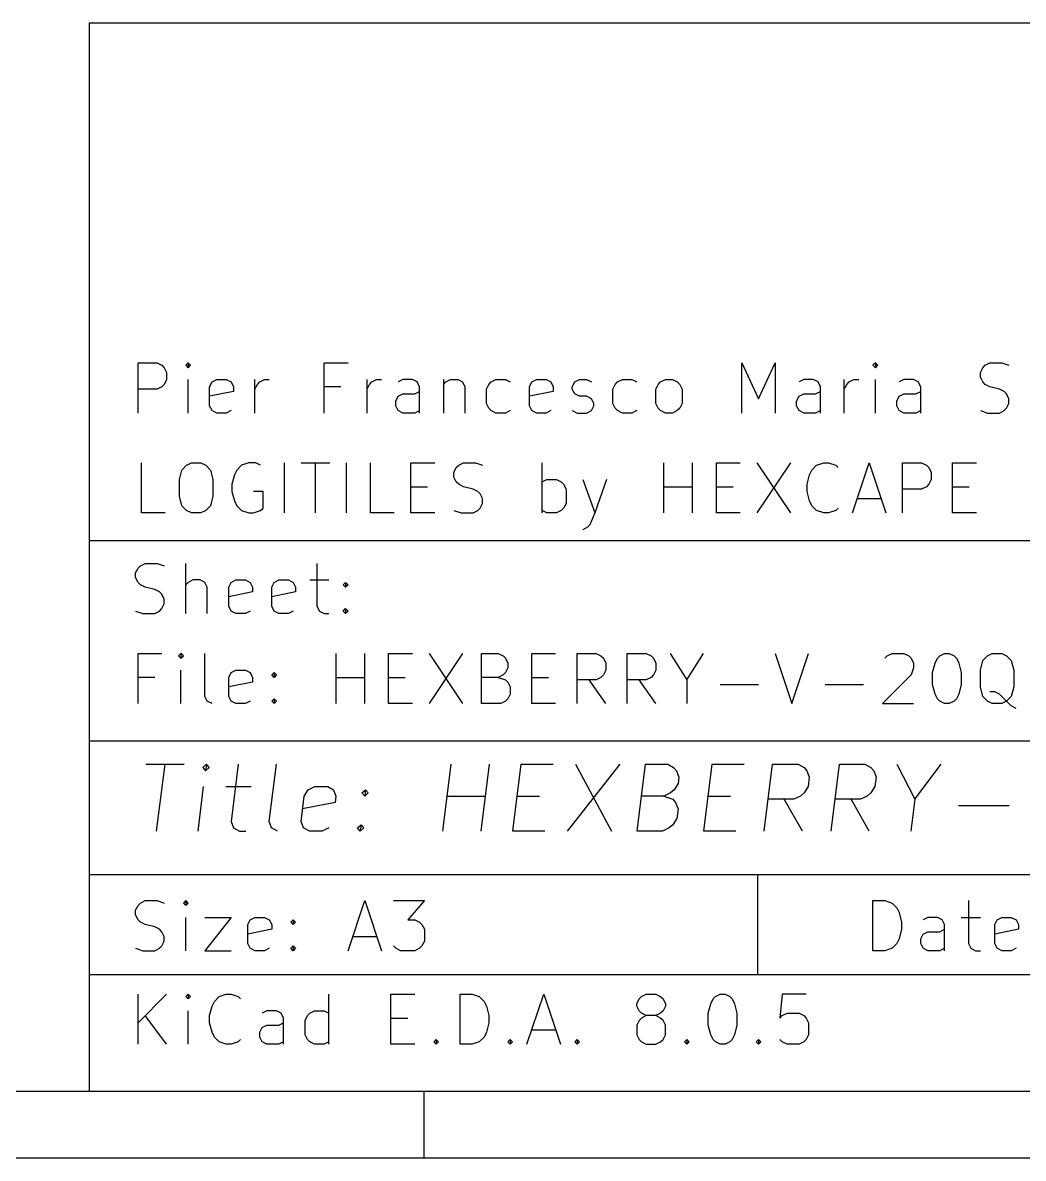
# Model space of a CAD drawing. Extents: x -3.5 to 12.2, y -7.4 to 3.5.
# Drawn here: x 7.795 to 8.974, y -7.362 to -6.024 of the extents above; entities that cross this region are included whole.
import ezdxf

# ---------------------------------------------------------------- set-up
doc = ezdxf.new("R2010")
doc.units = 0
doc.header["$MEASUREMENT"] = 0
doc.layers.add('BLACK', color=7, linetype='CONTINUOUS')

msp = doc.modelspace()

# ---------------------------------------------------------------- linework, layer by layer
at = {"layer": 'BLACK', "linetype": 'CONTINUOUS'}
for p, q in [((7.8736, -6.0237), (12.1256, -6.0237)), ((7.8736, -7.2836), (7.8736, -6.0237)), ((7.9309, -6.4838), (7.9309, -6.4247)), ((7.9309, -6.4247), (7.9534, -6.4247)), ((7.9534, -6.4247), (7.959, -6.4275)), ((7.99, -6.4247), (7.9871, -6.4275)), ((7.9928, -6.4275), (7.99, -6.4247)), ((7.99, -6.4247), (7.99, -6.4304)), ((8.1502, -6.4838), (8.1502, -6.4247)), ((8.1502, -6.4247), (8.1784, -6.4247)), ((8.6424, -6.4838), (8.6424, -6.4247)), ((8.6424, -6.4247), (8.6621, -6.4669)), ((8.6621, -6.4669), (8.6817, -6.4247)), ((8.6817, -6.4247), (8.6817, -6.4838)), ((8.7999, -6.4247), (8.797, -6.4275)), ((8.8027, -6.4275), (8.7999, -6.4247)), ((8.7999, -6.4247), (8.7999, -6.4304)), ((8.9292, -6.4275), (8.9348, -6.4247)), ((8.9348, -6.4247), (8.9489, -6.4247)), ((8.9489, -6.4247), (8.9573, -6.4275)), ((7.959, -6.4275), (7.9618, -6.4304)), ((7.9618, -6.4304), (7.9646, -6.436)), ((7.9646, -6.436), (7.9646, -6.4444)), ((7.9871, -6.4275), (7.99, -6.4304)), ((7.99, -6.4304), (7.9928, -6.4275)), ((8.797, -6.4275), (8.7999, -6.4304)), ((8.7999, -6.4304), (8.8027, -6.4275)), ((8.9236, -6.436), (8.9264, -6.4304)), ((8.9236, -6.4416), (8.9236, -6.436)), ((8.9264, -6.4304), (8.9292, -6.4275)), ((7.9618, -6.45), (7.959, -6.4529)), ((7.9646, -6.4444), (7.9618, -6.45)), ((7.99, -6.4838), (7.99, -6.4444)), ((8.0153, -6.4529), (8.0181, -6.4472)), ((8.0181, -6.4472), (8.0237, -6.4444)), ((8.0237, -6.4444), (8.0349, -6.4444)), ((8.0349, -6.4444), (8.0406, -6.4472)), ((8.0406, -6.4472), (8.0434, -6.4529)), ((8.0687, -6.4838), (8.0687, -6.4444)), ((8.0687, -6.4557), (8.0715, -6.45)), ((8.0715, -6.45), (8.0743, -6.4472)), ((8.0743, -6.4472), (8.0799, -6.4444)), ((8.0799, -6.4444), (8.0856, -6.4444)), ((8.2009, -6.4838), (8.2009, -6.4444)), ((8.2009, -6.4557), (8.2037, -6.45)), ((8.2037, -6.45), (8.2065, -6.4472)), ((8.2065, -6.4472), (8.2121, -6.4444)), ((8.2121, -6.4444), (8.2177, -6.4444)), ((8.243, -6.4444), (8.2374, -6.4472)), ((8.2543, -6.4444), (8.243, -6.4444)), ((8.2599, -6.4472), (8.2543, -6.4444)), ((8.2627, -6.4529), (8.2599, -6.4472)), ((8.2909, -6.4444), (8.2909, -6.4838)), ((8.2909, -6.45), (8.2937, -6.4472)), ((8.2937, -6.4472), (8.2993, -6.4444)), ((8.2993, -6.4444), (8.3077, -6.4444)), ((8.3077, -6.4444), (8.3134, -6.4472)), ((8.3134, -6.4472), (8.3162, -6.4529)), ((8.3415, -6.4557), (8.3443, -6.45)), ((8.3443, -6.45), (8.3471, -6.4472)), ((8.3471, -6.4472), (8.3527, -6.4444)), ((8.3527, -6.4444), (8.364, -6.4444)), ((8.364, -6.4444), (8.3696, -6.4472)), ((8.3921, -6.4529), (8.3949, -6.4472)), ((8.3949, -6.4472), (8.4005, -6.4444)), ((8.4005, -6.4444), (8.4118, -6.4444)), ((8.4118, -6.4444), (8.4174, -6.4472)), ((8.4174, -6.4472), (8.4202, -6.4529)), ((8.4427, -6.4529), (8.4455, -6.4472)), ((8.4455, -6.4472), (8.4511, -6.4444)), ((8.4511, -6.4444), (8.4596, -6.4444)), ((8.4596, -6.4444), (8.4652, -6.4472)), ((8.4905, -6.4557), (8.4933, -6.45)), ((8.4933, -6.45), (8.4961, -6.4472)), ((8.4961, -6.4472), (8.5018, -6.4444)), ((8.5018, -6.4444), (8.513, -6.4444)), ((8.513, -6.4444), (8.5186, -6.4472)), ((8.5411, -6.4557), (8.5439, -6.45)), ((8.5439, -6.45), (8.5468, -6.4472)), ((8.5468, -6.4472), (8.5524, -6.4444)), ((8.5524, -6.4444), (8.5608, -6.4444)), ((8.5608, -6.4444), (8.5664, -6.4472)), ((8.5664, -6.4472), (8.5693, -6.45)), ((8.5693, -6.45), (8.5721, -6.4557)), ((8.7155, -6.4444), (8.7099, -6.4472)), ((8.7267, -6.4444), (8.7155, -6.4444)), ((8.7324, -6.4472), (8.7267, -6.4444)), ((8.7352, -6.4529), (8.7324, -6.4472)), ((8.7633, -6.4838), (8.7633, -6.4444)), ((8.7633, -6.4557), (8.7661, -6.45)), ((8.7661, -6.45), (8.7689, -6.4472)), ((8.7689, -6.4472), (8.7745, -6.4444)), ((8.7745, -6.4444), (8.7802, -6.4444)), ((8.7999, -6.4838), (8.7999, -6.4444)), ((8.8336, -6.4444), (8.828, -6.4472)), ((8.8448, -6.4444), (8.8336, -6.4444)), ((8.8505, -6.4472), (8.8448, -6.4444)), ((8.8533, -6.4529), (8.8505, -6.4472)), ((8.9264, -6.4472), (8.9236, -6.4416)), ((8.9292, -6.45), (8.9264, -6.4472)), ((8.9348, -6.4529), (8.9292, -6.45)), ((7.9534, -6.4557), (7.9309, -6.4557)), ((7.959, -6.4529), (7.9534, -6.4557)), ((8.0153, -6.4754), (8.0153, -6.4529)), ((8.0434, -6.4585), (8.0153, -6.4641)), ((8.0434, -6.4529), (8.0434, -6.4585)), ((8.1699, -6.4529), (8.1502, -6.4529)), ((8.2346, -6.4697), (8.2374, -6.4641)), ((8.2374, -6.4641), (8.243, -6.4613)), ((8.243, -6.4613), (8.2571, -6.4613)), ((8.2571, -6.4613), (8.2627, -6.4585)), ((8.2627, -6.4838), (8.2627, -6.4529)), ((8.3162, -6.4529), (8.3162, -6.4838)), ((8.3415, -6.4725), (8.3415, -6.4557)), ((8.3921, -6.4754), (8.3921, -6.4529)), ((8.4202, -6.4585), (8.3921, -6.4641)), ((8.4202, -6.4529), (8.4202, -6.4585)), ((8.4427, -6.4557), (8.4427, -6.4529)), ((8.4455, -6.4613), (8.4427, -6.4557)), ((8.4511, -6.4641), (8.4455, -6.4613)), ((8.4596, -6.4641), (8.4511, -6.4641)), ((8.4652, -6.4669), (8.4596, -6.4641)), ((8.4905, -6.4725), (8.4905, -6.4557)), ((8.5411, -6.4725), (8.5411, -6.4557)), ((8.5721, -6.4557), (8.5721, -6.4725)), ((8.7071, -6.4697), (8.7099, -6.4641)), ((8.7099, -6.4641), (8.7155, -6.4613)), ((8.7155, -6.4613), (8.7295, -6.4613)), ((8.7295, -6.4613), (8.7352, -6.4585)), ((8.7352, -6.4838), (8.7352, -6.4529)), ((8.8252, -6.4697), (8.828, -6.4641)), ((8.828, -6.4641), (8.8336, -6.4613)), ((8.8336, -6.4613), (8.8477, -6.4613)), ((8.8477, -6.4613), (8.8533, -6.4585)), ((8.8533, -6.4838), (8.8533, -6.4529)), ((8.9461, -6.4557), (8.9348, -6.4529)), ((8.9517, -6.4585), (8.9461, -6.4557)), ((8.9545, -6.4613), (8.9517, -6.4585)), ((8.9573, -6.4669), (8.9545, -6.4613)), ((8.0181, -6.481), (8.0153, -6.4754)), ((8.2346, -6.4754), (8.2346, -6.4697)), ((8.2374, -6.481), (8.2346, -6.4754)), ((8.3443, -6.4782), (8.3415, -6.4725)), ((8.3471, -6.481), (8.3443, -6.4782)), ((8.3949, -6.481), (8.3921, -6.4754)), ((8.468, -6.4725), (8.4652, -6.4669)), ((8.4652, -6.481), (8.468, -6.4754)), ((8.468, -6.4754), (8.468, -6.4725)), ((8.4933, -6.4782), (8.4905, -6.4725)), ((8.4961, -6.481), (8.4933, -6.4782)), ((8.5439, -6.4782), (8.5411, -6.4725)), ((8.5468, -6.481), (8.5439, -6.4782)), ((8.5693, -6.4782), (8.5664, -6.481)), ((8.5721, -6.4725), (8.5693, -6.4782)), ((8.7071, -6.4754), (8.7071, -6.4697)), ((8.7099, -6.481), (8.7071, -6.4754)), ((8.8252, -6.4754), (8.8252, -6.4697)), ((8.828, -6.481), (8.8252, -6.4754)), ((8.9517, -6.481), (8.9545, -6.4782)), ((8.9545, -6.4782), (8.9573, -6.4725)), ((8.9573, -6.4725), (8.9573, -6.4669)), ((8.0237, -6.4838), (8.0181, -6.481)), ((8.0349, -6.4838), (8.0237, -6.4838)), ((8.0406, -6.481), (8.0349, -6.4838)), ((8.243, -6.4838), (8.2374, -6.481)), ((8.2571, -6.4838), (8.243, -6.4838)), ((8.2627, -6.481), (8.2571, -6.4838)), ((8.3527, -6.4838), (8.3471, -6.481)), ((8.364, -6.4838), (8.3527, -6.4838)), ((8.3696, -6.481), (8.364, -6.4838)), ((8.4005, -6.4838), (8.3949, -6.481)), ((8.4118, -6.4838), (8.4005, -6.4838)), ((8.4174, -6.481), (8.4118, -6.4838)), ((8.4427, -6.481), (8.4483, -6.4838)), ((8.4483, -6.4838), (8.4596, -6.4838)), ((8.4596, -6.4838), (8.4652, -6.481)), ((8.5018, -6.4838), (8.4961, -6.481)), ((8.513, -6.4838), (8.5018, -6.4838)), ((8.5186, -6.481), (8.513, -6.4838)), ((8.5524, -6.4838), (8.5468, -6.481)), ((8.5608, -6.4838), (8.5524, -6.4838)), ((8.5664, -6.481), (8.5608, -6.4838)), ((8.7155, -6.4838), (8.7099, -6.481)), ((8.7295, -6.4838), (8.7155, -6.4838)), ((8.7352, -6.481), (8.7295, -6.4838)), ((8.8336, -6.4838), (8.828, -6.481)), ((8.8477, -6.4838), (8.8336, -6.4838)), ((8.8533, -6.481), (8.8477, -6.4838)), ((8.9236, -6.481), (8.932, -6.4838)), ((8.932, -6.4838), (8.9461, -6.4838)), ((8.9461, -6.4838), (8.9517, -6.481)), ((7.9348, -6.6016), (7.9348, -6.5425)), ((7.9826, -6.551), (7.9882, -6.5454)), ((7.9882, -6.5454), (7.9938, -6.5425)), ((7.9938, -6.5425), (8.0051, -6.5425)), ((8.0051, -6.5425), (8.0107, -6.5454)), ((8.0107, -6.5454), (8.0163, -6.551)), ((8.0529, -6.5454), (8.0473, -6.551)), ((8.0613, -6.5425), (8.0529, -6.5454)), ((8.0698, -6.5425), (8.0613, -6.5425)), ((8.0754, -6.5454), (8.0698, -6.5425)), ((8.1035, -6.6016), (8.1035, -6.5425)), ((8.1232, -6.5425), (8.1569, -6.5425)), ((8.1401, -6.6016), (8.1401, -6.5425)), ((8.1766, -6.6016), (8.1766, -6.5425)), ((8.2048, -6.6016), (8.2048, -6.5425)), ((8.2526, -6.6016), (8.2526, -6.5425)), ((8.2526, -6.5425), (8.2807, -6.5425)), ((8.306, -6.5482), (8.3088, -6.5454)), ((8.3088, -6.5454), (8.3144, -6.5425)), ((8.3144, -6.5425), (8.3285, -6.5425)), ((8.3285, -6.5425), (8.3369, -6.5454)), ((8.4072, -6.6016), (8.4072, -6.5425)), ((8.5506, -6.6016), (8.5506, -6.5425)), ((8.5844, -6.6016), (8.5844, -6.5425)), ((8.6125, -6.6016), (8.6125, -6.5425)), ((8.6125, -6.5425), (8.6406, -6.5425)), ((8.6603, -6.5425), (8.6997, -6.6016)), ((8.6997, -6.5425), (8.6603, -6.6016)), ((8.725, -6.551), (8.7306, -6.5454)), ((8.7306, -6.5454), (8.7391, -6.5425)), ((8.7391, -6.5425), (8.7447, -6.5425)), ((8.7447, -6.5425), (8.7531, -6.5454)), ((8.7531, -6.5454), (8.7559, -6.5482)), ((8.7728, -6.6016), (8.7925, -6.5425)), ((8.7925, -6.5425), (8.8122, -6.6016)), ((8.8319, -6.6016), (8.8319, -6.5425)), ((8.8319, -6.5425), (8.8544, -6.5425)), ((8.8544, -6.5425), (8.86, -6.5454)), ((8.86, -6.5454), (8.8628, -6.5482)), ((8.8909, -6.6016), (8.8909, -6.5425)), ((8.8909, -6.5425), (8.919, -6.5425)), ((7.9798, -6.5622), (7.9826, -6.551)), ((8.0163, -6.551), (8.0191, -6.5622)), ((8.0445, -6.5566), (8.0416, -6.5678)), ((8.0473, -6.551), (8.0445, -6.5566)), ((8.3032, -6.5538), (8.306, -6.5482)), ((8.3032, -6.5594), (8.3032, -6.5538)), ((8.7194, -6.5678), (8.7222, -6.5566)), ((8.7222, -6.5566), (8.725, -6.551)), ((8.8628, -6.5482), (8.8656, -6.5538)), ((8.8656, -6.5538), (8.8656, -6.5622)), ((7.9798, -6.5819), (7.9798, -6.5622)), ((8.0191, -6.5622), (8.0191, -6.5819)), ((8.0416, -6.5678), (8.0416, -6.5763)), ((8.2526, -6.5707), (8.2722, -6.5707)), ((8.306, -6.565), (8.3032, -6.5594)), ((8.3088, -6.5678), (8.306, -6.565)), ((8.3144, -6.5707), (8.3088, -6.5678)), ((8.3257, -6.5735), (8.3144, -6.5707)), ((8.4072, -6.565), (8.4128, -6.5622)), ((8.4128, -6.5622), (8.4241, -6.5622)), ((8.4241, -6.5622), (8.4297, -6.565)), ((8.4297, -6.565), (8.4325, -6.5678)), ((8.4325, -6.5678), (8.4353, -6.5735)), ((8.455, -6.5622), (8.4691, -6.6016)), ((8.4832, -6.5622), (8.4691, -6.6016)), ((8.5506, -6.5707), (8.5844, -6.5707)), ((8.6125, -6.5707), (8.6322, -6.5707)), ((8.7194, -6.5763), (8.7194, -6.5678)), ((8.86, -6.5707), (8.8544, -6.5735)), ((8.8628, -6.5678), (8.86, -6.5707)), ((8.8656, -6.5622), (8.8628, -6.5678)), ((8.8909, -6.5707), (8.9106, -6.5707)), ((7.9826, -6.5932), (7.9798, -6.5819)), ((8.0191, -6.5819), (8.0163, -6.5932)), ((8.0416, -6.5763), (8.0445, -6.5875)), ((8.0782, -6.5763), (8.067, -6.5763)), ((8.0782, -6.596), (8.0782, -6.5763)), ((8.3313, -6.5763), (8.3257, -6.5735)), ((8.3341, -6.5791), (8.3313, -6.5763)), ((8.3369, -6.5847), (8.3341, -6.5791)), ((8.3369, -6.5903), (8.3369, -6.5847)), ((8.4353, -6.5735), (8.4353, -6.5903)), ((8.7222, -6.5875), (8.7194, -6.5763)), ((8.7784, -6.5847), (8.8065, -6.5847)), ((8.8544, -6.5735), (8.8319, -6.5735)), ((7.9882, -6.5988), (7.9826, -6.5932)), ((7.9938, -6.6016), (7.9882, -6.5988)), ((8.0107, -6.5988), (8.0051, -6.6016)), ((8.0163, -6.5932), (8.0107, -6.5988)), ((8.0445, -6.5875), (8.0473, -6.5932)), ((8.0473, -6.5932), (8.0529, -6.5988)), ((8.0529, -6.5988), (8.0613, -6.6016)), ((8.067, -6.6016), (8.0754, -6.5988)), ((8.0754, -6.5988), (8.0782, -6.596)), ((8.3032, -6.5988), (8.3116, -6.6016)), ((8.3257, -6.6016), (8.3313, -6.5988)), ((8.3313, -6.5988), (8.3341, -6.596)), ((8.3341, -6.596), (8.3369, -6.5903)), ((8.4128, -6.6016), (8.4072, -6.5988)), ((8.4297, -6.5988), (8.4241, -6.6016)), ((8.4325, -6.596), (8.4297, -6.5988)), ((8.4353, -6.5903), (8.4325, -6.596)), ((8.725, -6.5932), (8.7222, -6.5875)), ((8.7306, -6.5988), (8.725, -6.5932)), ((8.7391, -6.6016), (8.7306, -6.5988)), ((8.7531, -6.5988), (8.7447, -6.6016)), ((8.7559, -6.596), (8.7531, -6.5988)), ((7.9629, -6.6016), (7.9348, -6.6016)), ((8.0051, -6.6016), (7.9938, -6.6016)), ((8.0613, -6.6016), (8.067, -6.6016)), ((8.2329, -6.6016), (8.2048, -6.6016)), ((8.2807, -6.6016), (8.2526, -6.6016)), ((8.3116, -6.6016), (8.3257, -6.6016)), ((8.4241, -6.6016), (8.4128, -6.6016)), ((8.4691, -6.6016), (8.4635, -6.6157)), ((8.6406, -6.6016), (8.6125, -6.6016)), ((8.7447, -6.6016), (8.7391, -6.6016)), ((8.919, -6.6016), (8.8909, -6.6016)), ((8.4607, -6.6185), (8.455, -6.6213)), ((8.4635, -6.6157), (8.4607, -6.6185)), ((7.8736, -6.6339), (12.1256, -6.6339)), ((7.9309, -6.6666), (7.9337, -6.6638)), ((7.9337, -6.6638), (7.9393, -6.661)), ((7.9393, -6.661), (7.9534, -6.661)), ((7.9534, -6.661), (7.9618, -6.6638)), ((7.9871, -6.72), (7.9871, -6.661)), ((8.1418, -6.661), (8.1418, -6.7116)), ((7.9281, -6.6722), (7.9309, -6.6666)), ((7.9281, -6.6778), (7.9281, -6.6722)), ((7.9309, -6.6835), (7.9281, -6.6778)), ((7.9337, -6.6863), (7.9309, -6.6835)), ((7.9393, -6.6891), (7.9337, -6.6863)), ((7.9506, -6.6919), (7.9393, -6.6891)), ((7.9562, -6.6947), (7.9506, -6.6919)), ((7.99, -6.6835), (7.9871, -6.6863)), ((7.9956, -6.6806), (7.99, -6.6835)), ((8.004, -6.6806), (7.9956, -6.6806)), ((8.0096, -6.6835), (8.004, -6.6806)), ((8.0125, -6.6891), (8.0096, -6.6835)), ((8.0125, -6.72), (8.0125, -6.6891)), ((8.0378, -6.6891), (8.0406, -6.6835)), ((8.0378, -6.7116), (8.0378, -6.6891)), ((8.0406, -6.6835), (8.0462, -6.6806)), ((8.0462, -6.6806), (8.0574, -6.6806)), ((8.0574, -6.6806), (8.0631, -6.6835)), ((8.0631, -6.6835), (8.0659, -6.6891)), ((8.0659, -6.6891), (8.0659, -6.6947)), ((8.0884, -6.6891), (8.0912, -6.6835)), ((8.0884, -6.7116), (8.0884, -6.6891)), ((8.0912, -6.6835), (8.0968, -6.6806)), ((8.0968, -6.6806), (8.1081, -6.6806)), ((8.1081, -6.6806), (8.1137, -6.6835)), ((8.1137, -6.6835), (8.1165, -6.6891)), ((8.1165, -6.6891), (8.1165, -6.6947)), ((8.1334, -6.6806), (8.1559, -6.6806)), ((8.1727, -6.6863), (8.1756, -6.6835)), ((8.1756, -6.6891), (8.1727, -6.6863)), ((8.1756, -6.6835), (8.1784, -6.6863)), ((8.1756, -6.6835), (8.1756, -6.6891)), ((8.1784, -6.6863), (8.1756, -6.6891)), ((7.959, -6.6975), (7.9562, -6.6947)), ((7.9618, -6.7031), (7.959, -6.6975)), ((7.9618, -6.7088), (7.9618, -6.7031)), ((8.0659, -6.6947), (8.0378, -6.7003)), ((8.1165, -6.6947), (8.0884, -6.7003)), ((7.9281, -6.7172), (7.9365, -6.72)), ((7.9506, -6.72), (7.9562, -6.7172)), ((7.9562, -6.7172), (7.959, -6.7144)), ((7.959, -6.7144), (7.9618, -6.7088)), ((8.0406, -6.7172), (8.0378, -6.7116)), ((8.0462, -6.72), (8.0406, -6.7172)), ((8.0631, -6.7172), (8.0574, -6.72)), ((8.0912, -6.7172), (8.0884, -6.7116)), ((8.0968, -6.72), (8.0912, -6.7172)), ((8.1137, -6.7172), (8.1081, -6.72)), ((8.1418, -6.7116), (8.1446, -6.7172)), ((8.1446, -6.7172), (8.1502, -6.72)), ((8.1727, -6.7172), (8.1756, -6.7144)), ((8.1756, -6.72), (8.1727, -6.7172)), ((8.1756, -6.7144), (8.1784, -6.7172)), ((8.1756, -6.7144), (8.1756, -6.72)), ((8.1784, -6.7172), (8.1756, -6.72)), ((7.9365, -6.72), (7.9506, -6.72)), ((8.0574, -6.72), (8.0462, -6.72)), ((8.1081, -6.72), (8.0968, -6.72)), ((8.1502, -6.72), (8.1559, -6.72)), ((7.9309, -6.8263), (7.9309, -6.7673)), ((7.9309, -6.7673), (7.959, -6.7673)), ((7.9815, -6.7673), (7.9787, -6.7701)), ((7.9787, -6.7701), (7.9815, -6.7729)), ((7.9843, -6.7701), (7.9815, -6.7673)), ((7.9815, -6.7673), (7.9815, -6.7729)), ((7.9815, -6.7729), (7.9843, -6.7701)), ((8.0096, -6.8179), (8.0096, -6.7673)), ((8.1643, -6.8263), (8.1643, -6.7673)), ((8.1981, -6.8263), (8.1981, -6.7673)), ((8.2262, -6.8263), (8.2262, -6.7673)), ((8.2262, -6.7673), (8.2543, -6.7673)), ((8.274, -6.7673), (8.3134, -6.8263)), ((8.3134, -6.7673), (8.274, -6.8263)), ((8.3358, -6.8263), (8.3358, -6.7673)), ((8.3358, -6.7673), (8.3555, -6.7673)), ((8.3555, -6.7673), (8.3612, -6.7701)), ((8.3612, -6.7701), (8.364, -6.7729)), ((8.364, -6.7729), (8.3668, -6.7785)), ((8.3949, -6.8263), (8.3949, -6.7673)), ((8.3949, -6.7673), (8.423, -6.7673)), ((8.4483, -6.8263), (8.4483, -6.7673)), ((8.4483, -6.7673), (8.4708, -6.7673)), ((8.4708, -6.7673), (8.4765, -6.7701)), ((8.4765, -6.7701), (8.4793, -6.7729)), ((8.4793, -6.7729), (8.4821, -6.7785)), ((8.5074, -6.8263), (8.5074, -6.7673)), ((8.5074, -6.7673), (8.5299, -6.7673)), ((8.5299, -6.7673), (8.5355, -6.7701)), ((8.5355, -6.7701), (8.5383, -6.7729)), ((8.5383, -6.7729), (8.5411, -6.7785)), ((8.558, -6.7673), (8.5777, -6.7982)), ((8.5777, -6.7982), (8.5974, -6.7673)), ((8.6817, -6.7673), (8.7014, -6.8263)), ((8.7014, -6.8263), (8.7211, -6.7673)), ((8.8111, -6.7729), (8.8139, -6.7701)), ((8.8139, -6.7701), (8.8195, -6.7673)), ((8.8195, -6.7673), (8.8336, -6.7673)), ((8.8336, -6.7673), (8.8392, -6.7701)), ((8.8392, -6.7701), (8.842, -6.7729)), ((8.842, -6.7729), (8.8448, -6.7785)), ((8.8702, -6.7785), (8.873, -6.7729)), ((8.873, -6.7729), (8.8758, -6.7701)), ((8.8758, -6.7701), (8.8814, -6.7673)), ((8.8814, -6.7673), (8.887, -6.7673)), ((8.887, -6.7673), (8.8927, -6.7701)), ((8.8927, -6.7701), (8.8955, -6.7729)), ((8.8955, -6.7729), (8.8983, -6.7785)), ((8.9264, -6.7757), (8.932, -6.7701)), ((8.932, -6.7701), (8.9376, -6.7673)), ((8.9376, -6.7673), (8.9489, -6.7673)), ((8.9489, -6.7673), (8.9545, -6.7701)), ((8.9545, -6.7701), (8.9601, -6.7757)), ((8.3668, -6.7841), (8.364, -6.7898)), ((8.3668, -6.7785), (8.3668, -6.7841)), ((8.4821, -6.7785), (8.4821, -6.7869)), ((8.5411, -6.7785), (8.5411, -6.7869)), ((8.8448, -6.7841), (8.842, -6.7926)), ((8.8448, -6.7785), (8.8448, -6.7841)), ((8.8673, -6.7898), (8.8702, -6.7785)), ((8.8983, -6.7785), (8.9011, -6.7898)), ((8.9236, -6.7869), (8.9264, -6.7757)), ((8.9601, -6.7757), (8.963, -6.7869)), ((7.9506, -6.7954), (7.9309, -6.7954)), ((7.9815, -6.8263), (7.9815, -6.7869)), ((8.0378, -6.7954), (8.0406, -6.7898)), ((8.0378, -6.8179), (8.0378, -6.7954)), ((8.0406, -6.7898), (8.0462, -6.7869)), ((8.0462, -6.7869), (8.0574, -6.7869)), ((8.0574, -6.7869), (8.0631, -6.7898)), ((8.0631, -6.7898), (8.0659, -6.7954)), ((8.0659, -6.7954), (8.0659, -6.801)), ((8.0884, -6.7926), (8.0912, -6.7898)), ((8.0912, -6.7954), (8.0884, -6.7926)), ((8.0912, -6.7898), (8.094, -6.7926)), ((8.0912, -6.7898), (8.0912, -6.7954)), ((8.094, -6.7926), (8.0912, -6.7954)), ((8.1643, -6.7954), (8.1981, -6.7954)), ((8.2262, -6.7954), (8.2459, -6.7954)), ((8.3555, -6.7954), (8.3358, -6.7954)), ((8.3612, -6.7926), (8.3555, -6.7954)), ((8.3555, -6.7954), (8.364, -6.7982)), ((8.364, -6.7898), (8.3612, -6.7926)), ((8.364, -6.7982), (8.3668, -6.801)), ((8.3949, -6.7954), (8.4146, -6.7954)), ((8.4708, -6.7982), (8.4483, -6.7982)), ((8.4821, -6.8263), (8.4624, -6.7982)), ((8.4765, -6.7954), (8.4708, -6.7982)), ((8.4793, -6.7926), (8.4765, -6.7954)), ((8.4821, -6.7869), (8.4793, -6.7926)), ((8.5299, -6.7982), (8.5074, -6.7982)), ((8.5411, -6.8263), (8.5214, -6.7982)), ((8.5355, -6.7954), (8.5299, -6.7982)), ((8.5383, -6.7926), (8.5355, -6.7954)), ((8.5411, -6.7869), (8.5383, -6.7926)), ((8.5777, -6.7982), (8.5777, -6.8263)), ((8.842, -6.7926), (8.8083, -6.8263)), ((8.8673, -6.8038), (8.8673, -6.7898)), ((8.9011, -6.7898), (8.9011, -6.8038)), ((8.9236, -6.8066), (8.9236, -6.7869)), ((8.963, -6.7869), (8.963, -6.8066)), ((8.0659, -6.801), (8.0378, -6.8066)), ((8.3668, -6.801), (8.3696, -6.8066)), ((8.3696, -6.8066), (8.3696, -6.8151)), ((8.6171, -6.8038), (8.6621, -6.8038)), ((8.7408, -6.8038), (8.7858, -6.8038)), ((8.8702, -6.8151), (8.8673, -6.8038)), ((8.9011, -6.8038), (8.8983, -6.8151)), ((8.9264, -6.8179), (8.9236, -6.8066)), ((8.9405, -6.8123), (8.9348, -6.8123)), ((8.9461, -6.8151), (8.9405, -6.8123)), ((8.963, -6.8066), (8.9601, -6.8179)), ((8.0125, -6.8235), (8.0096, -6.8179)), ((8.0181, -6.8263), (8.0125, -6.8235)), ((8.0406, -6.8235), (8.0378, -6.8179)), ((8.0462, -6.8263), (8.0406, -6.8235)), ((8.0574, -6.8263), (8.0462, -6.8263)), ((8.0631, -6.8235), (8.0574, -6.8263)), ((8.0884, -6.8235), (8.0912, -6.8207)), ((8.0912, -6.8263), (8.0884, -6.8235)), ((8.0912, -6.8207), (8.094, -6.8235)), ((8.0912, -6.8207), (8.0912, -6.8263)), ((8.094, -6.8235), (8.0912, -6.8263)), ((8.2543, -6.8263), (8.2262, -6.8263)), ((8.3583, -6.8263), (8.3358, -6.8263)), ((8.364, -6.8235), (8.3583, -6.8263)), ((8.3668, -6.8207), (8.364, -6.8235)), ((8.3696, -6.8151), (8.3668, -6.8207)), ((8.423, -6.8263), (8.3949, -6.8263)), ((8.8083, -6.8263), (8.8448, -6.8263)), ((8.873, -6.8207), (8.8702, -6.8151)), ((8.8758, -6.8235), (8.873, -6.8207)), ((8.8814, -6.8263), (8.8758, -6.8235)), ((8.887, -6.8263), (8.8814, -6.8263)), ((8.8927, -6.8235), (8.887, -6.8263)), ((8.8955, -6.8207), (8.8927, -6.8235)), ((8.8983, -6.8151), (8.8955, -6.8207)), ((8.932, -6.8235), (8.9264, -6.8179)), ((8.9376, -6.8263), (8.932, -6.8235)), ((8.9489, -6.8263), (8.9376, -6.8263)), ((8.9545, -6.8235), (8.9461, -6.8151)), ((8.9545, -6.8235), (8.9489, -6.8263)), ((8.9601, -6.8179), (8.9545, -6.8235)), ((8.9601, -6.8291), (8.9545, -6.8235)), ((8.9658, -6.8319), (8.9601, -6.8291)), ((7.8736, -6.8702), (12.1256, -6.8702)), ((7.9402, -6.8979), (7.9852, -6.8979)), ((7.9528, -6.9766), (7.9627, -6.8979)), ((8.0114, -6.8979), (8.0072, -6.9016)), ((8.0072, -6.9016), (8.0105, -6.9054)), ((8.0114, -6.8979), (8.0105, -6.9054)), ((8.0105, -6.9054), (8.0147, -6.9016)), ((8.0147, -6.9016), (8.0114, -6.8979)), ((8.0489, -6.8979), (8.0405, -6.9654)), ((8.0855, -6.9654), (8.0939, -6.8979)), ((8.2903, -6.9766), (8.3001, -6.8979)), ((8.3353, -6.9766), (8.3451, -6.8979)), ((8.3728, -6.9766), (8.3826, -6.8979)), ((8.3826, -6.8979), (8.4201, -6.8979)), ((8.4989, -6.8979), (8.4365, -6.9766)), ((8.4464, -6.8979), (8.489, -6.9766)), ((8.519, -6.9766), (8.5289, -6.8979)), ((8.5289, -6.8979), (8.5551, -6.8979)), ((8.5551, -6.8979), (8.5621, -6.9016)), ((8.5621, -6.9016), (8.5654, -6.9054)), ((8.5654, -6.9054), (8.5682, -6.9129)), ((8.5978, -6.9766), (8.6076, -6.8979)), ((8.6076, -6.8979), (8.6451, -6.8979)), ((8.669, -6.9766), (8.6788, -6.8979)), ((8.6788, -6.8979), (8.7088, -6.8979)), ((8.7088, -6.8979), (8.7159, -6.9016)), ((8.7159, -6.9016), (8.7192, -6.9054)), ((8.7192, -6.9054), (8.722, -6.9129)), ((8.7477, -6.9766), (8.7576, -6.8979)), ((8.7576, -6.8979), (8.7876, -6.8979)), ((8.7876, -6.8979), (8.7946, -6.9016)), ((8.7946, -6.9016), (8.7979, -6.9054)), ((8.7979, -6.9054), (8.8007, -6.9129)), ((8.8251, -6.8979), (8.8462, -6.9391)), ((8.8462, -6.9391), (8.8776, -6.8979)), ((8.5673, -6.9204), (8.5626, -6.9279)), ((8.5682, -6.9129), (8.5673, -6.9204)), ((8.722, -6.9129), (8.7206, -6.9241)), ((8.8007, -6.9129), (8.7993, -6.9241)), ((8.0016, -6.9766), (8.0081, -6.9241)), ((8.0344, -6.9241), (8.0644, -6.9241)), ((8.1267, -6.9354), (8.1314, -6.9279)), ((8.1314, -6.9279), (8.1394, -6.9241)), ((8.1394, -6.9241), (8.1544, -6.9241)), ((8.1544, -6.9241), (8.1614, -6.9279)), ((8.1614, -6.9279), (8.1642, -6.9354)), ((8.1947, -6.9316), (8.1989, -6.9279)), ((8.198, -6.9354), (8.1947, -6.9316)), ((8.1989, -6.9279), (8.198, -6.9354)), ((8.2022, -6.9316), (8.198, -6.9354)), ((8.1989, -6.9279), (8.2022, -6.9316)), ((8.5584, -6.9316), (8.5504, -6.9354)), ((8.5626, -6.9279), (8.5584, -6.9316)), ((8.7159, -6.9316), (8.7117, -6.9354)), ((8.7206, -6.9241), (8.7159, -6.9316)), ((8.7946, -6.9316), (8.7904, -6.9354)), ((8.7993, -6.9241), (8.7946, -6.9316)), ((8.123, -6.9654), (8.1267, -6.9354)), ((8.1633, -6.9429), (8.1249, -6.9504)), ((8.1642, -6.9354), (8.1633, -6.9429)), ((8.2955, -6.9354), (8.3404, -6.9354)), ((8.3779, -6.9354), (8.4042, -6.9354)), ((8.5504, -6.9354), (8.5242, -6.9354)), ((8.5504, -6.9354), (8.5612, -6.9391)), ((8.5612, -6.9391), (8.5645, -6.9429)), ((8.5645, -6.9429), (8.5673, -6.9504)), ((8.6029, -6.9354), (8.6292, -6.9354)), ((8.7037, -6.9391), (8.6737, -6.9391)), ((8.714, -6.9766), (8.6924, -6.9391)), ((8.7117, -6.9354), (8.7037, -6.9391)), ((8.7824, -6.9391), (8.7524, -6.9391)), ((8.7927, -6.9766), (8.7712, -6.9391)), ((8.7904, -6.9354), (8.7824, -6.9391)), ((8.8462, -6.9391), (8.8415, -6.9766)), ((8.8977, -6.9466), (8.9577, -6.9466)), ((8.5673, -6.9504), (8.5659, -6.9616)), ((8.0405, -6.9654), (8.0433, -6.9729)), ((8.0433, -6.9729), (8.0503, -6.9766)), ((8.0883, -6.9729), (8.0855, -6.9654)), ((8.0953, -6.9766), (8.0883, -6.9729)), ((8.1258, -6.9729), (8.123, -6.9654)), ((8.1328, -6.9766), (8.1258, -6.9729)), ((8.1558, -6.9729), (8.1478, -6.9766)), ((8.1895, -6.9729), (8.1937, -6.9691)), ((8.1928, -6.9766), (8.1895, -6.9729)), ((8.1937, -6.9691), (8.1928, -6.9766)), ((8.197, -6.9729), (8.1928, -6.9766)), ((8.1937, -6.9691), (8.197, -6.9729)), ((8.557, -6.9729), (8.549, -6.9766)), ((8.5612, -6.9691), (8.557, -6.9729)), ((8.5659, -6.9616), (8.5612, -6.9691)), ((8.0503, -6.9766), (8.0578, -6.9766)), ((8.1478, -6.9766), (8.1328, -6.9766)), ((8.4103, -6.9766), (8.3728, -6.9766)), ((8.549, -6.9766), (8.519, -6.9766)), ((8.6353, -6.9766), (8.5978, -6.9766)), ((7.8736, -7.0276), (12.1256, -7.0276)), ((8.661, -7.0276), (8.661, -7.1458)), ((7.9281, -7.0698), (7.9309, -7.0642)), ((7.9309, -7.0642), (7.9337, -7.0614)), ((7.9337, -7.0614), (7.9393, -7.0586)), ((7.9393, -7.0586), (7.9534, -7.0586)), ((7.9534, -7.0586), (7.9618, -7.0614)), ((7.9871, -7.0586), (7.9843, -7.0614)), ((7.9843, -7.0614), (7.9871, -7.0642)), ((7.99, -7.0614), (7.9871, -7.0586)), ((7.9871, -7.0586), (7.9871, -7.0642)), ((7.9871, -7.0642), (7.99, -7.0614)), ((8.1784, -7.1177), (8.1981, -7.0586)), ((8.1981, -7.0586), (8.2177, -7.1177)), ((8.2318, -7.0586), (8.2684, -7.0586)), ((8.2684, -7.0586), (8.2487, -7.0811)), ((8.797, -7.1177), (8.797, -7.0586)), ((8.797, -7.0586), (8.8111, -7.0586)), ((8.8111, -7.0586), (8.8195, -7.0614)), ((8.8195, -7.0614), (8.8252, -7.067)), ((8.8252, -7.067), (8.828, -7.0727)), ((8.9095, -7.0586), (8.9095, -7.1092)), ((7.9281, -7.0755), (7.9281, -7.0698)), ((7.9309, -7.0811), (7.9281, -7.0755)), ((7.9337, -7.0839), (7.9309, -7.0811)), ((7.9871, -7.1177), (7.9871, -7.0783)), ((8.0096, -7.0783), (8.0406, -7.0783)), ((8.0406, -7.0783), (8.0096, -7.1177)), ((8.0603, -7.0867), (8.0631, -7.0811)), ((8.0631, -7.0811), (8.0687, -7.0783)), ((8.0687, -7.0783), (8.0799, -7.0783)), ((8.0799, -7.0783), (8.0856, -7.0811)), ((8.0856, -7.0811), (8.0884, -7.0867)), ((8.1109, -7.0839), (8.1137, -7.0811)), ((8.1137, -7.0811), (8.1165, -7.0839)), ((8.1137, -7.0811), (8.1137, -7.0867)), ((8.2487, -7.0811), (8.2571, -7.0811)), ((8.2571, -7.0811), (8.2627, -7.0839)), ((8.828, -7.0727), (8.8308, -7.0839)), ((8.8617, -7.0783), (8.8561, -7.0811)), ((8.873, -7.0783), (8.8617, -7.0783)), ((8.8786, -7.0811), (8.873, -7.0783)), ((8.8814, -7.0867), (8.8786, -7.0811)), ((8.9011, -7.0783), (8.9236, -7.0783)), ((8.9405, -7.0867), (8.9433, -7.0811)), ((8.9433, -7.0811), (8.9489, -7.0783)), ((8.9489, -7.0783), (8.9601, -7.0783)), ((8.9601, -7.0783), (8.9658, -7.0811)), ((8.9658, -7.0811), (8.9686, -7.0867)), ((7.9393, -7.0867), (7.9337, -7.0839)), ((7.9506, -7.0895), (7.9393, -7.0867)), ((7.9562, -7.0923), (7.9506, -7.0895)), ((7.959, -7.0952), (7.9562, -7.0923)), ((8.0603, -7.1092), (8.0603, -7.0867)), ((8.0884, -7.0923), (8.0603, -7.098)), ((8.0884, -7.0867), (8.0884, -7.0923)), ((8.1137, -7.0867), (8.1109, -7.0839)), ((8.1165, -7.0839), (8.1137, -7.0867)), ((8.2627, -7.0839), (8.2655, -7.0867)), ((8.2655, -7.0867), (8.2684, -7.0923)), ((8.2684, -7.0923), (8.2684, -7.1064)), ((8.8308, -7.0923), (8.828, -7.1036)), ((8.8308, -7.0839), (8.8308, -7.0923)), ((8.8758, -7.0952), (8.8814, -7.0923)), ((8.8814, -7.1177), (8.8814, -7.0867)), ((8.9405, -7.1092), (8.9405, -7.0867)), ((8.9686, -7.0923), (8.9405, -7.098)), ((8.9686, -7.0867), (8.9686, -7.0923)), ((7.9618, -7.1008), (7.959, -7.0952)), ((7.959, -7.112), (7.9618, -7.1064)), ((7.9618, -7.1064), (7.9618, -7.1008)), ((8.184, -7.1008), (8.2121, -7.1008)), ((8.2684, -7.1064), (8.2655, -7.112)), ((8.828, -7.1036), (8.8252, -7.1092)), ((8.8533, -7.1036), (8.8561, -7.098)), ((8.8533, -7.1092), (8.8533, -7.1036)), ((8.8561, -7.098), (8.8617, -7.0952)), ((8.8617, -7.0952), (8.8758, -7.0952)), ((7.9281, -7.1148), (7.9365, -7.1177)), ((7.9365, -7.1177), (7.9506, -7.1177)), ((7.9506, -7.1177), (7.9562, -7.1148)), ((7.9562, -7.1148), (7.959, -7.112)), ((8.0096, -7.1177), (8.0406, -7.1177)), ((8.0631, -7.1148), (8.0603, -7.1092)), ((8.0687, -7.1177), (8.0631, -7.1148)), ((8.0799, -7.1177), (8.0687, -7.1177)), ((8.0856, -7.1148), (8.0799, -7.1177)), ((8.1109, -7.1148), (8.1137, -7.112)), ((8.1137, -7.1177), (8.1109, -7.1148)), ((8.1137, -7.112), (8.1165, -7.1148)), ((8.1137, -7.112), (8.1137, -7.1177)), ((8.1165, -7.1148), (8.1137, -7.1177)), ((8.2346, -7.1148), (8.2318, -7.112)), ((8.2402, -7.1177), (8.2346, -7.1148)), ((8.2571, -7.1177), (8.2402, -7.1177)), ((8.2627, -7.1148), (8.2571, -7.1177)), ((8.2655, -7.112), (8.2627, -7.1148)), ((8.8111, -7.1177), (8.797, -7.1177)), ((8.8195, -7.1148), (8.8111, -7.1177)), ((8.8252, -7.1092), (8.8195, -7.1148)), ((8.8561, -7.1148), (8.8533, -7.1092)), ((8.8617, -7.1177), (8.8561, -7.1148)), ((8.8758, -7.1177), (8.8617, -7.1177)), ((8.8814, -7.1148), (8.8758, -7.1177)), ((8.9095, -7.1092), (8.9123, -7.1148)), ((8.9123, -7.1148), (8.918, -7.1177)), ((8.918, -7.1177), (8.9236, -7.1177)), ((8.9433, -7.1148), (8.9405, -7.1092)), ((8.9489, -7.1177), (8.9433, -7.1148)), ((8.9601, -7.1177), (8.9489, -7.1177)), ((8.9658, -7.1148), (8.9601, -7.1177)), ((7.8736, -7.1458), (12.1256, -7.1458)), ((7.9309, -7.2279), (7.9309, -7.1688)), ((7.9646, -7.1688), (7.9309, -7.2026)), ((7.99, -7.1688), (7.9871, -7.1716)), ((7.9871, -7.1716), (7.99, -7.1745)), ((7.9928, -7.1716), (7.99, -7.1688)), ((7.99, -7.1688), (7.99, -7.1745)), ((7.99, -7.1745), (7.9928, -7.1716)), ((8.0209, -7.1773), (8.0265, -7.1716)), ((8.0265, -7.1716), (8.0349, -7.1688)), ((8.0349, -7.1688), (8.0406, -7.1688)), ((8.0406, -7.1688), (8.049, -7.1716)), ((8.049, -7.1716), (8.0518, -7.1745)), ((8.1559, -7.2279), (8.1559, -7.1688)), ((8.229, -7.2279), (8.229, -7.1688)), ((8.229, -7.1688), (8.2571, -7.1688)), ((8.3105, -7.2279), (8.3105, -7.1688)), ((8.3105, -7.1688), (8.3246, -7.1688)), ((8.3246, -7.1688), (8.333, -7.1716)), ((8.333, -7.1716), (8.3387, -7.1773)), ((8.3893, -7.2279), (8.409, -7.1688)), ((8.409, -7.1688), (8.4286, -7.2279)), ((8.5186, -7.1801), (8.5214, -7.1745)), ((8.5214, -7.1745), (8.5243, -7.1716)), ((8.5243, -7.1716), (8.5299, -7.1688)), ((8.5299, -7.1688), (8.5411, -7.1688)), ((8.5411, -7.1688), (8.5468, -7.1716)), ((8.5468, -7.1716), (8.5496, -7.1745)), ((8.5496, -7.1745), (8.5524, -7.1801)), ((8.6058, -7.1801), (8.6086, -7.1745)), ((8.6086, -7.1745), (8.6114, -7.1716)), ((8.6114, -7.1716), (8.6171, -7.1688)), ((8.6171, -7.1688), (8.6227, -7.1688)), ((8.6227, -7.1688), (8.6283, -7.1716)), ((8.6283, -7.1716), (8.6311, -7.1745)), ((8.6311, -7.1745), (8.6339, -7.1801)), ((8.6902, -7.1688), (8.6874, -7.197)), ((8.7183, -7.1688), (8.6902, -7.1688)), ((8.0153, -7.1941), (8.0181, -7.1829)), ((8.0181, -7.1829), (8.0209, -7.1773)), ((8.3387, -7.1773), (8.3415, -7.1829)), ((8.3415, -7.1829), (8.3443, -7.1941)), ((8.5186, -7.1829), (8.5186, -7.1801)), ((8.5214, -7.1885), (8.5186, -7.1829)), ((8.5524, -7.1829), (8.5496, -7.1885)), ((8.5524, -7.1801), (8.5524, -7.1829)), ((8.603, -7.1913), (8.6058, -7.1801)), ((8.6339, -7.1801), (8.6367, -7.1913)), ((7.9646, -7.2279), (7.9393, -7.1941)), ((7.99, -7.2279), (7.99, -7.1885)), ((8.0153, -7.2026), (8.0153, -7.1941)), ((8.0828, -7.1885), (8.0771, -7.1913)), ((8.094, -7.1885), (8.0828, -7.1885)), ((8.0996, -7.1913), (8.094, -7.1885)), ((8.1024, -7.197), (8.0996, -7.1913)), ((8.1024, -7.2279), (8.1024, -7.197)), ((8.1277, -7.1998), (8.1306, -7.1941)), ((8.1277, -7.2166), (8.1277, -7.1998)), ((8.1306, -7.1941), (8.1334, -7.1913)), ((8.1334, -7.1913), (8.139, -7.1885)), ((8.139, -7.1885), (8.1502, -7.1885)), ((8.1502, -7.1885), (8.1559, -7.1913)), ((8.229, -7.197), (8.2487, -7.197)), ((8.3443, -7.1941), (8.3443, -7.2026)), ((8.5214, -7.1998), (8.5186, -7.2054)), ((8.5243, -7.1913), (8.5214, -7.1885)), ((8.5243, -7.197), (8.5214, -7.1998)), ((8.5299, -7.1941), (8.5243, -7.1913)), ((8.5299, -7.1941), (8.5243, -7.197)), ((8.5411, -7.1941), (8.5299, -7.1941)), ((8.5468, -7.1913), (8.5411, -7.1941)), ((8.5468, -7.197), (8.5411, -7.1941)), ((8.5496, -7.1885), (8.5468, -7.1913)), ((8.5496, -7.1998), (8.5468, -7.197)), ((8.5524, -7.2054), (8.5496, -7.1998)), ((8.603, -7.2054), (8.603, -7.1913)), ((8.6367, -7.1913), (8.6367, -7.2054)), ((8.6874, -7.197), (8.6902, -7.1941)), ((8.6902, -7.1941), (8.6958, -7.1913)), ((8.6958, -7.1913), (8.7099, -7.1913)), ((8.7099, -7.1913), (8.7155, -7.1941)), ((8.7155, -7.1941), (8.7183, -7.197)), ((8.7183, -7.197), (8.7211, -7.2026)), ((8.0181, -7.2138), (8.0153, -7.2026)), ((8.0209, -7.2195), (8.0181, -7.2138)), ((8.0743, -7.2138), (8.0771, -7.2082)), ((8.0743, -7.2195), (8.0743, -7.2138)), ((8.0771, -7.2082), (8.0828, -7.2054)), ((8.0828, -7.2054), (8.0968, -7.2054)), ((8.0968, -7.2054), (8.1024, -7.2026)), ((8.3415, -7.2138), (8.3387, -7.2195)), ((8.3443, -7.2026), (8.3415, -7.2138)), ((8.3949, -7.211), (8.423, -7.211)), ((8.5186, -7.2054), (8.5186, -7.2166)), ((8.5524, -7.2166), (8.5524, -7.2054)), ((8.6058, -7.2166), (8.603, -7.2054)), ((8.6367, -7.2054), (8.6339, -7.2166)), ((8.7211, -7.2026), (8.7211, -7.2166)), ((8.0265, -7.2251), (8.0209, -7.2195)), ((8.0349, -7.2279), (8.0265, -7.2251)), ((8.0406, -7.2279), (8.0349, -7.2279)), ((8.049, -7.2251), (8.0406, -7.2279)), ((8.0518, -7.2223), (8.049, -7.2251)), ((8.0771, -7.2251), (8.0743, -7.2195)), ((8.0828, -7.2279), (8.0771, -7.2251)), ((8.0968, -7.2279), (8.0828, -7.2279)), ((8.1024, -7.2251), (8.0968, -7.2279)), ((8.1306, -7.2223), (8.1277, -7.2166)), ((8.1334, -7.2251), (8.1306, -7.2223)), ((8.139, -7.2279), (8.1334, -7.2251)), ((8.1502, -7.2279), (8.139, -7.2279)), ((8.1559, -7.2251), (8.1502, -7.2279)), ((8.2571, -7.2279), (8.229, -7.2279)), ((8.2796, -7.2251), (8.2824, -7.2223)), ((8.2824, -7.2279), (8.2796, -7.2251)), ((8.2824, -7.2223), (8.2852, -7.2251)), ((8.2824, -7.2223), (8.2824, -7.2279)), ((8.2852, -7.2251), (8.2824, -7.2279)), ((8.3246, -7.2279), (8.3105, -7.2279)), ((8.333, -7.2251), (8.3246, -7.2279)), ((8.3387, -7.2195), (8.333, -7.2251)), ((8.3668, -7.2251), (8.3696, -7.2223)), ((8.3696, -7.2279), (8.3668, -7.2251)), ((8.3696, -7.2223), (8.3724, -7.2251)), ((8.3696, -7.2223), (8.3696, -7.2279)), ((8.3724, -7.2251), (8.3696, -7.2279)), ((8.4455, -7.2251), (8.4483, -7.2223)), ((8.4483, -7.2279), (8.4455, -7.2251)), ((8.4483, -7.2223), (8.4511, -7.2251)), ((8.4483, -7.2223), (8.4483, -7.2279)), ((8.4511, -7.2251), (8.4483, -7.2279)), ((8.5186, -7.2166), (8.5214, -7.2223)), ((8.5214, -7.2223), (8.5243, -7.2251)), ((8.5243, -7.2251), (8.5299, -7.2279)), ((8.5299, -7.2279), (8.5411, -7.2279)), ((8.5411, -7.2279), (8.5468, -7.2251)), ((8.5468, -7.2251), (8.5496, -7.2223)), ((8.5496, -7.2223), (8.5524, -7.2166)), ((8.5749, -7.2251), (8.5777, -7.2223)), ((8.5777, -7.2279), (8.5749, -7.2251)), ((8.5777, -7.2223), (8.5805, -7.2251)), ((8.5777, -7.2223), (8.5777, -7.2279)), ((8.5805, -7.2251), (8.5777, -7.2279)), ((8.6086, -7.2223), (8.6058, -7.2166)), ((8.6114, -7.2251), (8.6086, -7.2223)), ((8.6171, -7.2279), (8.6114, -7.2251)), ((8.6227, -7.2279), (8.6171, -7.2279)), ((8.6283, -7.2251), (8.6227, -7.2279)), ((8.6311, -7.2223), (8.6283, -7.2251)), ((8.6339, -7.2166), (8.6311, -7.2223)), ((8.6592, -7.2251), (8.6621, -7.2223)), ((8.6621, -7.2279), (8.6592, -7.2251)), ((8.6621, -7.2223), (8.6649, -7.2251)), ((8.6621, -7.2223), (8.6621, -7.2279)), ((8.6649, -7.2251), (8.6621, -7.2279)), ((8.6902, -7.2251), (8.6874, -7.2223)), ((8.6958, -7.2279), (8.6902, -7.2251)), ((8.7099, -7.2279), (8.6958, -7.2279)), ((8.7155, -7.2251), (8.7099, -7.2279)), ((8.7183, -7.2223), (8.7155, -7.2251)), ((8.7211, -7.2166), (8.7183, -7.2223)), ((12.1256, -7.2836), (-3.4646, -7.2836)), ((12.1256, -7.2836), (7.8736, -7.2836)), ((8.2677, -7.2836), (8.2677, -7.3623)), ((12.2043, -7.3623), (-3.5433, -7.3623))]:
    msp.add_line(p, q, dxfattribs=at)

doc.saveas('drawing.dxf')
